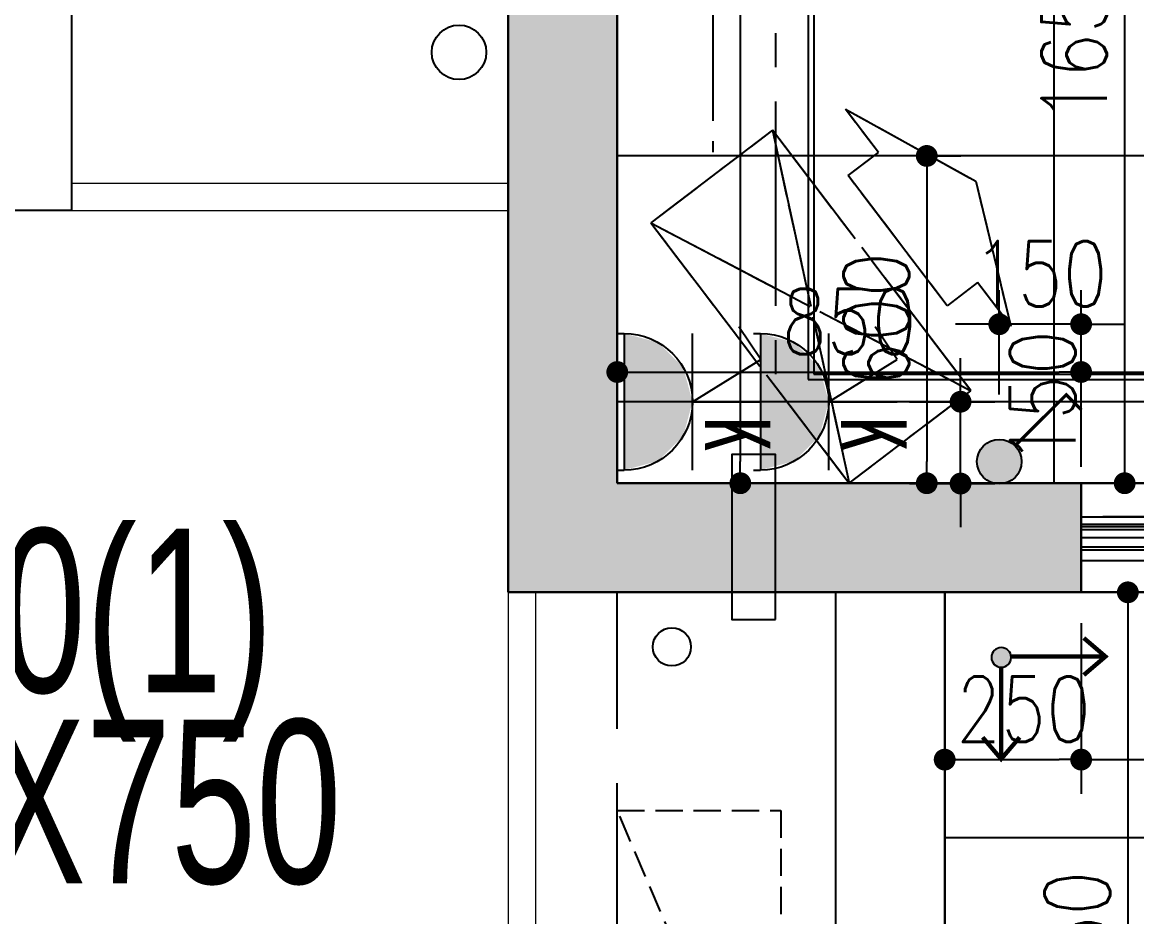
# Model space of a CAD drawing. Header units: inches. Extents: x -2597087 to 134135, y -662679 to 20000.
# Drawn here: x 5080 to 7122, y -17472 to -15832 of the extents above; entities that cross this region are included whole.
import ezdxf
from ezdxf.enums import TextEntityAlignment as Align

# ---------------------------------------------------------------- set-up
doc = ezdxf.new("R2010")
doc.units = ezdxf.units.IN
doc.header["$LTSCALE"] = 100
doc.header["$MEASUREMENT"] = 0
for name, pattern in [('$0$DASH', [0.35, 0.25, -0.1]), ('__DASH', [0.35, 0.25, -0.1]), ('CENTER', [50.8, 31.75, -6.35, 6.35, -6.35]), ('CENTER2', [1.125, 0.75, -0.125, 0.125, -0.125]), ('DASH', [0.35, 0.25, -0.1])]:
    doc.linetypes.add(name, pattern=pattern)
doc.layers.get('0').update_dxf_attribs({"linetype": 'CONTINUOUS'})
doc.layers.get('Defpoints').update_dxf_attribs({"linetype": 'CONTINUOUS'})
for name, color, linetype in [('-04给水图层', 142, 'CENTER'), ('00-墙填充', 8, 'CONTINUOUS'), ('00-墙实线', 6, 'CONTINUOUS'), ('00-梁编号', 2, 'CONTINUOUS'), ('00-梁虚线', 4, 'DASH'), ('_ARWALL-1', 7, 'CONTINUOUS'), ('Air Conditioner空调机', 147, 'CONTINUOUS'), ('DOOR', 4, 'CONTINUOUS'), ('EQUIP-动力', 3, 'CONTINUOUS'), ('EQUIP-照明', 3, 'CONTINUOUS'), ('floor', 8, 'CONTINUOUS'), ('PUB_HATCH', 8, 'CONTINUOUS'), ('RC', 1, 'CONTINUOUS'), ('VPIPE-凝结', 99, 'DASH'), ('VPIPE-压力雨', 201, 'DASH'), ('WALL', 7, 'CONTINUOUS'), ('wall-dim', 3, 'CONTINUOUS'), ('天地共', 1, 'CONTINUOUS'), ('天花开线', 4, 'CONTINUOUS'), ('家具', 1, 'DASH'), ('空调', 8, 'CONTINUOUS')]:
    doc.layers.add(name, color=color, linetype=linetype)
doc.layers.add('BALCONY', color=3, linetype='CONTINUOUS', lineweight=0)
doc.styles.add('_TCH_LABEL', font='COMPLEX', dxfattribs={"bigfont": 'GBCBIG'})
doc.styles.get("Standard").update_dxf_attribs({"font": 'txt.shx', "width": 0.8, "bigfont": 'GBCBIG.shx'})
doc.styles.add('宋体', font='', dxfattribs={"width": 0.8})
doc.styles.add('结构海文', font='haiwenrs2015.shx', dxfattribs={"width": 0.7, "bigfont": 'haiwenhz.shx'})
doc.styles.get('宋体').set_extended_font_data('SimSun')
doc.dimstyles.new('50', dxfattribs={"dimscale": 50, "dimtxt": 2.4, "dimasz": 0.8, "dimexe": 1.25, "dimexo": 0.6, "dimgap": 0.65, "dimtad": 1, "dimdec": 0, "dimdsep": 46, "dimtxsty": 'Standard', "dimblk1": 'DOT', "dimblk2": 'DOT', "dimsah": 1, "dimcen": 2.5, "dimclrd": 3, "dimclre": 3, "dimclrt": 3, "dimadec": 0, "dimazin": 0, "dimtfac": 1, "dimtdec": 0, "dimtix": 1, "dimtmove": 2, "dimatfit": 0, "dimldrblk": 'DOT', "dimfxl": 5, "dimfxlon": 1, "dimarcsym": 0})

# ---------------------------------------------------------------- blocks, each defined once
blk = doc.blocks.new('$DorLib2D$00000131')
at = {"color": 0, "linetype": 'Continuous'}
for p, q in [((-0.02399, 0), (0.5, 0)), ((0.5, 0), (0.5, -0.125)), ((0.5, -0.125), (-0.02399, -0.125))]:
    blk.add_line(p, q, dxfattribs=at)
blk = doc.blocks.new('A$C50EC2947')
at = {"linetype": 'DASH', "ltscale": 2}
blk.add_line((0.5, 300), (700, -1.2), dxfattribs=at)
blk.add_lwpolyline([(0, 0), (700, -1.2), (700.5, 298.8), (0.5, 300)], close=True, dxfattribs=at)
blk = doc.blocks.new('DFG44EWDSDFG')
at = {"layer": 'PUB_HATCH'}
blk.add_hatch(color=6, dxfattribs=at).paths.add_polyline_path([(7019.9, -16877.5), (7019.9, -16677.5), (6169.9, -16677.5), (6169.9, -14727.5), (5969.9, -14727.5), (5969.9, -16877.5)])
at = {"layer": '_ARWALL-1'}
for p, q in [((5969.9, -14727.5), (5969.9, -16877.5)), ((5969.9, -16877.5), (7019.9, -16877.5))]:
    blk.add_line(p, q, dxfattribs=at)
at = {"layer": 'Air Conditioner空调机'}
blk.add_lwpolyline([(6459.9, -16927.5), (6459.9, -16624.8), (6379.9, -16624.8), (6379.9, -16927.5)], close=True, dxfattribs=at)
at = {"layer": 'BALCONY', "color": 2}
for points in [[(5169.9, -16127.5), (5969.9, -16127.5)], [(5169.9, -16177.5), (5969.9, -16177.5)], [(5969.9, -16877.5), (5969.9, -18377.5), (6569.9, -18377.5)], [(6019.9, -16877.5), (6019.9, -18327.5), (6569.9, -18327.5)]]:
    blk.add_lwpolyline(points, dxfattribs=at)
at = {"layer": 'DOOR'}
blk.add_line((9669.9, -16877.5), (7019.9, -16877.5), dxfattribs=at)
at = {"layer": 'VPIPE-凝结', "linetype": 'Continuous'}
blk.add_circle((6269.9, -16977.5), 35, dxfattribs=at)
at = {"layer": 'VPIPE-压力雨', "linetype": 'Continuous'}
blk.add_circle((5879.9, -15887.5), 50, dxfattribs=at)
at = {"layer": 'WALL', "color": 7}
for p, q in [((6169.9, -16677.5), (6169.9, -14727.5)), ((7019.9, -16677.5), (6169.9, -16677.5)), ((7019.9, -16877.5), (7019.9, -16677.5))]:
    blk.add_line(p, q, dxfattribs=at)
at = {"layer": 'WALL'}
for p, q in [((6169.9, -15477.5), (6169.9, -16677.5)), ((5169.9, -15577.5), (5169.9, -16177.5)), ((5969.9, -15577.5), (5969.9, -16877.5)), ((5169.9, -16177.5), (4769.9, -16177.5)), ((6669.9, -16677.5), (6169.9, -16677.5)), ((7019.9, -16677.5), (6669.9, -16677.5)), ((7019.9, -16877.5), (7019.9, -16677.5)), ((6569.9, -16877.5), (5969.9, -16877.5)), ((6569.9, -16877.5), (6569.9, -18377.5)), ((6769.9, -16877.5), (7019.9, -16877.5)), ((6769.9, -16877.5), (6769.9, -18377.5))]:
    blk.add_line(p, q, dxfattribs=at)
at = {"layer": 'Air Conditioner空调机', "linetype": 'DASH', "ltscale": 0.5, "extrusion": (0, 0, -1), "zscale": -1, "rotation": 90.09672303512777}
blk.add_blockref('A$C50EC2947', (-6169.9, -17977.5), dxfattribs=at)
at = {"layer": 'DOOR', "xscale": 2650, "yscale": 200, "zscale": 2650, "rotation": 180}
blk.add_blockref('$DorLib2D$00000131', (8344.9, -16777.5), dxfattribs=at)
blk = doc.blocks.new('柜式空调')
at = {"layer": '空调', "linetype": 'DASH', "ltscale": 2}
for p, q in [((-300, 0), (300, -280)), ((-300, -280), (300, 0))]:
    blk.add_line(p, q, dxfattribs=at)
for points in [[(300, -280), (-300, -280), (-300, 0), (300, 0)], [(250, -410), (150, -410), (150, -340), (-150, -340), (-150, -410), (-250, -410), (0, -520)]]:
    blk.add_lwpolyline(points, close=True, dxfattribs=at)
blk = doc.blocks.new('VDFS12A2FAS')
at = {"linetype": 'ByBlock', "lineweight": -2}
h = blk.add_hatch(color=0, dxfattribs=at)
edge = h.paths.add_edge_path()
edge.add_arc((0, 0), 0.818, 0, 360)
at = {"color": 0, "linetype": 'ByBlock', "lineweight": -2}
for p, q in [((0.578, 0.578), (2.454, 2.454)), ((2.454, 2.454), (3.009, 1.899))]:
    blk.add_line(p, q, dxfattribs=at)
at = {"const_width": 0.118}
blk.add_lwpolyline([(0.578, 0.578), (2.454, 2.454), (3.009, 1.899)], dxfattribs=at)
at = {"color": 0, "linetype": 'ByBlock', "lineweight": -2}
blk.add_circle((0, 0), 0.818, dxfattribs=at)
blk = doc.blocks.new('_Dot')
at = {"color": 0, "linetype": 'ByBlock', "lineweight": -2}
blk.add_line((-0.5, 0), (-1, 0), dxfattribs=at)
at = {"color": 0, "linetype": 'ByBlock', "const_width": 0.5}
blk.add_lwpolyline([(-0.25, 0, 1), (0.25, 0, 1)], format="xyb", close=True, dxfattribs=at)
blk = doc.blocks.new('*D454')
at = {"layer": 'Defpoints', "color": 0, "transparency": 16777216}
for p in [(6869.9, -16386), (6869.9, -16545.1), (7019.9, -16586)]:
    blk.add_point(p, dxfattribs=at)
at = {"layer": 'EQUIP-照明', "color": 3, "lineweight": -2, "transparency": 16777216}
for p, q in [((6869.9, -16515.1), (6869.9, -16323.5)), ((7019.9, -16556), (7019.9, -16323.5)), ((6829.9, -16386), (6789.9, -16386)), ((7019.9, -16386), (6869.9, -16386)), ((7059.9, -16386), (7099.9, -16386))]:
    blk.add_line(p, q, dxfattribs=at)
at = {"layer": 'EQUIP-照明', "color": 3, "lineweight": -2, "transparency": 16777216, "xscale": 40, "yscale": 40, "zscale": 40}
blk.add_blockref('_Dot', (6869.9, -16386), dxfattribs=at)
at = {"layer": 'EQUIP-照明', "color": 3, "lineweight": -2, "transparency": 16777216, "xscale": 40, "yscale": 40, "zscale": 40, "rotation": 180}
blk.add_blockref('_Dot', (7019.9, -16386), dxfattribs=at)
at = {"layer": 'EQUIP-照明', "color": 3, "transparency": 16777216, "insert": (6944.9, -16293.5), "char_height": 120, "attachment_point": 5}
blk.add_mtext('150', dxfattribs=at)
blk = doc.blocks.new('DREGFDS34DFDFDFFDDFDF')
at = {"layer": 'EQUIP-动力', "color": 8, "linetype": '__DASH', "ltscale": 10}
for p, q in [((34473.4, -16030.5), (34614.2, -16677.5)), ((34250.7, -16200.1), (34836.9, -16507.8))]:
    blk.add_line(p, q, dxfattribs=at)
for points in [[(34910.1, -16389.3), (34849.5, -16309.7), (34793.8, -16352.1), (34612.1, -16113.5), (34667.7, -16071), (34607.2, -15991.5), (34846.1, -16123.7)], [(34836.9, -16507.8), (34473.4, -16030.5), (34250.7, -16200.1), (34614.2, -16677.5)]]:
    blk.add_lwpolyline(points, close=True, dxfattribs=at)
blk = doc.blocks.new('*D507')
at = {"layer": 'Defpoints', "color": 0, "transparency": 16777216}
for p in [(7099.7, -15027.5), (7163.4, -15027.5), (6960, -16677.5)]:
    blk.add_point(p, dxfattribs=at)
at = {"layer": 'EQUIP-动力', "color": 3, "lineweight": -2, "transparency": 16777216}
for p, q in [((7133.4, -15027.5), (7037.2, -15027.5)), ((7099.7, -16637.5), (7099.7, -15067.5)), ((6990, -16677.5), (7162.2, -16677.5))]:
    blk.add_line(p, q, dxfattribs=at)
at = {"layer": 'EQUIP-动力', "color": 3, "lineweight": -2, "transparency": 16777216, "xscale": 40, "yscale": 40, "zscale": 40}
for p, rotation in [((7099.7, -15027.5), 90), ((7099.7, -16677.5), 270)]:
    blk.add_blockref('_Dot', p, dxfattribs=dict(at, rotation=rotation))
at = {"layer": 'EQUIP-动力', "color": 3, "transparency": 16777216, "insert": (7007.2, -15852.5), "char_height": 120, "attachment_point": 5, "rotation": 90}
blk.add_mtext('1650', dxfattribs=at)
blk = doc.blocks.new('HJ1')
for p, q in [((-337.8, 478), (-337.8, 444.2)), ((-337.8, 444.2), (337.8, 444.2)), ((337.8, 478), (337.8, 444.2)), ((337.8, 106.4), (-337.8, 106.4)), ((0, 106.4), (-209.3, -232)), ((0, 106.4), (0, -231.4)), ((-209.3, -232), (-370.8, -122.7))]:
    blk.add_line(p, q)
blk.add_arc((0, 444.2), 337.8, 180, 0)
for points in [[(292.6, 275.3), (-292.6, 275.3), (337.8, 444.2), (-337.8, 444.2)], [(168.9, 151.7), (-168.9, 151.7), (292.6, 275.3), (-292.6, 275.3)], [(0, 106.4), (0, 106.4), (168.9, 151.7), (-168.9, 151.7)]]:
    blk.add_solid(points)
at = {"style": '_TCH_LABEL', "flags": 9}
blk.add_attdef('A', (0, -231.4), '', height=0.0135, dxfattribs=at)
blk = doc.blocks.new('*D510')
at = {"layer": 'Defpoints', "color": 0, "transparency": 16777216}
for p in [(6675.7, -16528.1), (6799, -16528.1), (6675.7, -16678.1)]:
    blk.add_point(p, dxfattribs=at)
at = {"layer": 'EQUIP-动力', "color": 3, "lineweight": -2, "transparency": 16777216}
for p, q in [((6799, -16488.1), (6799, -16448.1)), ((6705.7, -16528.1), (6861.5, -16528.1)), ((6799, -16678.1), (6799, -16528.1)), ((6705.7, -16678.1), (6861.5, -16678.1)), ((6799, -16718.1), (6799, -16758.1))]:
    blk.add_line(p, q, dxfattribs=at)
at = {"layer": 'EQUIP-动力', "color": 3, "lineweight": -2, "transparency": 16777216, "xscale": 40, "yscale": 40, "zscale": 40}
for p, rotation in [((6799, -16528.1), 270), ((6799, -16678.1), 90)]:
    blk.add_blockref('_Dot', p, dxfattribs=dict(at, rotation=rotation))
at = {"layer": 'EQUIP-动力', "color": 3, "transparency": 16777216, "insert": (6949.4, -16520.4), "char_height": 120, "attachment_point": 5, "rotation": 90}
blk.add_mtext('150', dxfattribs=at)
blk = doc.blocks.new('h54h5h56j56')
at = {"layer": '-04给水图层', "color": 8, "linetype": '$0$DASH', "ltscale": 5}
for p, q in [((30053.7, 8602.7), (29993.1, 8682.2)), ((29993.1, 8682.2), (30232.1, 8550)), ((29859.4, 8643.3), (29636.6, 8473.6)), ((30222.9, 8165.9), (29859.4, 8643.3)), ((29859.4, 8643.3), (30000.1, 7996.3)), ((29998, 8560.3), (30053.7, 8602.7)), ((30179.7, 8321.6), (29998, 8560.3)), ((30232.1, 8550), (30296, 8284.4)), ((29636.6, 8473.6), (30222.9, 8165.9)), ((29636.6, 8473.6), (30000.1, 7996.3)), ((30235.4, 8364), (30179.7, 8321.6)), ((30296, 8284.4), (30235.4, 8364)), ((30000.1, 7996.3), (30222.9, 8165.9))]:
    blk.add_line(p, q, dxfattribs=at)
blk = doc.blocks.new('pkgds')
blk.add_hatch(color=1).paths.add_polyline_path([(162250.7, -60662.2, 1), (162296, -60662.2, 1)])
at = {"color": 1, "const_width": 10}
for points in [[(162317.9, -60473.2), (162275.5, -60423.6), (162233.1, -60473.2)], [(162275.5, -60639.7), (162275.5, -60423.6)], [(162090.3, -60704.9), (162040.7, -60662.5), (162090.3, -60620.1)], [(162250.7, -60662.5), (162040.7, -60662.5)]]:
    blk.add_lwpolyline(points, dxfattribs=at)
at = {"color": 1}
blk.add_circle((162273.4, -60662.2), 22.6, dxfattribs=at)
blk = doc.blocks.new('*D608')
at = {"layer": 'Defpoints', "color": 0, "transparency": 16777216}
for p in [(6169.9, -13377.5), (6169.9, -16677.5), (6395.4, -16677.5)]:
    blk.add_point(p, dxfattribs=at)
at = {"layer": 'wall-dim', "color": 3, "lineweight": -2, "transparency": 16777216}
for p, q in [((6199.9, -13377.5), (6457.9, -13377.5)), ((6395.4, -13417.5), (6395.4, -16637.5)), ((6199.9, -16677.5), (6457.9, -16677.5))]:
    blk.add_line(p, q, dxfattribs=at)
at = {"layer": 'wall-dim', "color": 3, "lineweight": -2, "transparency": 16777216, "xscale": 40, "yscale": 40, "zscale": 40}
for p, rotation in [((6395.4, -13377.5), 90), ((6395.4, -16677.5), 270)]:
    blk.add_blockref('_Dot', p, dxfattribs=dict(at, rotation=rotation))
at = {"layer": 'wall-dim', "color": 3, "transparency": 16777216, "insert": (6302.9, -15027.5), "char_height": 120, "attachment_point": 5, "rotation": 90}
blk.add_mtext('3300', dxfattribs=at)
blk = doc.blocks.new('*D647')
at = {"layer": 'Defpoints', "color": 0, "transparency": 16777216}
for p in [(7019.9, -16473.6), (6169.9, -16677.5), (7019.9, -16677.5)]:
    blk.add_point(p, dxfattribs=at)
at = {"layer": 'wall-dim', "color": 3, "lineweight": -2, "transparency": 16777216}
for p, q in [((6169.9, -16647.5), (6169.9, -16411.1)), ((7019.9, -16647.5), (7019.9, -16411.1)), ((6209.9, -16473.6), (6979.9, -16473.6))]:
    blk.add_line(p, q, dxfattribs=at)
at = {"layer": 'wall-dim', "color": 3, "lineweight": -2, "transparency": 16777216, "xscale": 40, "yscale": 40, "zscale": 40, "rotation": 180}
blk.add_blockref('_Dot', (6169.9, -16473.6), dxfattribs=at)
at = {"layer": 'wall-dim', "color": 3, "lineweight": -2, "transparency": 16777216, "xscale": 40, "yscale": 40, "zscale": 40}
blk.add_blockref('_Dot', (7019.9, -16473.6), dxfattribs=at)
at = {"layer": 'wall-dim', "color": 3, "transparency": 16777216, "insert": (6594.9, -16381.1), "char_height": 120, "attachment_point": 5}
blk.add_mtext('850', dxfattribs=at)
blk = doc.blocks.new('*D648')
at = {"layer": 'Defpoints', "color": 0, "transparency": 16777216}
for p in [(9669.9, -16473.6), (7019.9, -16677.5), (9669.9, -16677.5)]:
    blk.add_point(p, dxfattribs=at)
at = {"layer": 'wall-dim', "color": 3, "lineweight": -2, "transparency": 16777216}
for p, q in [((7019.9, -16647.5), (7019.9, -16411.1)), ((9669.9, -16647.5), (9669.9, -16411.1)), ((7059.9, -16473.6), (9629.9, -16473.6))]:
    blk.add_line(p, q, dxfattribs=at)
at = {"layer": 'wall-dim', "color": 3, "lineweight": -2, "transparency": 16777216, "xscale": 40, "yscale": 40, "zscale": 40, "rotation": 180}
blk.add_blockref('_Dot', (7019.9, -16473.6), dxfattribs=at)
at = {"layer": 'wall-dim', "color": 3, "lineweight": -2, "transparency": 16777216, "xscale": 40, "yscale": 40, "zscale": 40}
blk.add_blockref('_Dot', (9669.9, -16473.6), dxfattribs=at)
at = {"layer": 'wall-dim', "color": 3, "transparency": 16777216, "insert": (8344.9, -16381.1), "char_height": 120, "attachment_point": 5}
blk.add_mtext('2650', dxfattribs=at)
blk = doc.blocks.new('*D651')
at = {"layer": 'Defpoints', "color": 0, "transparency": 16777216}
for p in [(6769.9, -16877.5), (7019.9, -16877.5), (7019.9, -17184.2)]:
    blk.add_point(p, dxfattribs=at)
at = {"layer": 'wall-dim', "color": 3, "lineweight": -2, "transparency": 16777216}
for p, q in [((6769.9, -16934.2), (6769.9, -17246.7)), ((7019.9, -16934.2), (7019.9, -17246.7)), ((6809.9, -17184.2), (6979.9, -17184.2))]:
    blk.add_line(p, q, dxfattribs=at)
at = {"layer": 'wall-dim', "color": 3, "lineweight": -2, "transparency": 16777216, "xscale": 40, "yscale": 40, "zscale": 40, "rotation": 180}
blk.add_blockref('_Dot', (6769.9, -17184.2), dxfattribs=at)
at = {"layer": 'wall-dim', "color": 3, "lineweight": -2, "transparency": 16777216, "xscale": 40, "yscale": 40, "zscale": 40}
blk.add_blockref('_Dot', (7019.9, -17184.2), dxfattribs=at)
at = {"layer": 'wall-dim', "color": 3, "transparency": 16777216, "insert": (6914.3, -17091.7), "char_height": 120, "attachment_point": 5}
blk.add_mtext('250', dxfattribs=at)
blk = doc.blocks.new('*D652')
at = {"layer": 'Defpoints', "color": 0, "transparency": 16777216}
for p in [(7019.9, -16877.5), (9669.9, -16877.5), (9669.9, -17184.2)]:
    blk.add_point(p, dxfattribs=at)
at = {"layer": 'wall-dim', "color": 3, "lineweight": -2, "transparency": 16777216}
for p, q in [((7019.9, -16934.2), (7019.9, -17246.7)), ((9669.9, -16934.2), (9669.9, -17246.7)), ((7059.9, -17184.2), (9629.9, -17184.2))]:
    blk.add_line(p, q, dxfattribs=at)
at = {"layer": 'wall-dim', "color": 3, "lineweight": -2, "transparency": 16777216, "xscale": 40, "yscale": 40, "zscale": 40, "rotation": 180}
blk.add_blockref('_Dot', (7019.9, -17184.2), dxfattribs=at)
at = {"layer": 'wall-dim', "color": 3, "lineweight": -2, "transparency": 16777216, "xscale": 40, "yscale": 40, "zscale": 40}
blk.add_blockref('_Dot', (9669.9, -17184.2), dxfattribs=at)
at = {"layer": 'wall-dim', "color": 3, "transparency": 16777216, "insert": (8344.9, -17091.7), "char_height": 120, "attachment_point": 5}
blk.add_mtext('2650', dxfattribs=at)
blk = doc.blocks.new('*D656')
at = {"layer": 'Defpoints', "color": 0, "transparency": 16777216}
for p in [(6769.9, -16877.5), (6769.9, -18227.5), (7105.5, -18227.5)]:
    blk.add_point(p, dxfattribs=at)
at = {"layer": 'wall-dim', "color": 3, "lineweight": -2, "transparency": 16777216}
for p, q in [((6855.5, -16877.5), (7168, -16877.5)), ((7105.5, -16917.5), (7105.5, -18187.5)), ((6855.5, -18227.5), (7168, -18227.5))]:
    blk.add_line(p, q, dxfattribs=at)
at = {"layer": 'wall-dim', "color": 3, "lineweight": -2, "transparency": 16777216, "xscale": 40, "yscale": 40, "zscale": 40}
for p, rotation in [((7105.5, -16877.5), 90), ((7105.5, -18227.5), 270)]:
    blk.add_blockref('_Dot', p, dxfattribs=dict(at, rotation=rotation))
at = {"layer": 'wall-dim', "color": 3, "transparency": 16777216, "insert": (7013, -17552.5), "char_height": 120, "attachment_point": 5, "rotation": 90}
blk.add_mtext('1350', dxfattribs=at)
blk = doc.blocks.new('GTDEHD')
at = {"layer": '00-墙填充', "color": 8}
for points in [[(102410.8, -23231.4), (102610.8, -23231.4), (102410.8, -25381.4), (102610.8, -25181.4)], [(103460.8, -25381.4), (103460.8, -25181.4), (102410.8, -25381.4), (102610.8, -25181.4)]]:
    blk.add_solid(points, dxfattribs=at)
at = {"layer": '00-墙实线', "color": 8}
for p, q in [((102410.8, -25381.4), (102410.8, -23231.4)), ((102610.8, -23231.4), (102610.8, -25181.4)), ((102610.8, -25181.4), (103460.8, -25181.4)), ((103460.8, -25181.4), (103460.8, -25381.4)), ((103460.8, -25381.4), (102410.8, -25381.4))]:
    blk.add_line(p, q, dxfattribs=at)
at = {"layer": '00-梁虚线', "color": 8, "ltscale": 10}
for p, q in [((103460.8, -25181.4), (106110.8, -25181.4)), ((102610.8, -26681.4), (102610.8, -25381.4))]:
    blk.add_line(p, q, dxfattribs=at)
at = {"layer": '00-梁编号', "color": 8, "style": '结构海文', "width": 0.7}
for s, p in [('KL10(1)', (100980.9, -25564.8)), ('200X750', (100980.9, -25914.8))]:
    blk.add_text(s, height=300, rotation=360, dxfattribs=at).set_placement(p)
blk = doc.blocks.new('*D1077')
at = {"layer": 'Defpoints', "color": 0, "transparency": 16777216}
for p in [(6703.5, -16077.5), (6703.5, -16677.5), (6737, -16677.5)]:
    blk.add_point(p, dxfattribs=at)
at = {"layer": 'floor', "color": 3, "lineweight": -2, "transparency": 16777216}
for p, q in [((6733.5, -16077.5), (6799.5, -16077.5)), ((6737, -16117.5), (6737, -16637.5)), ((6733.5, -16677.5), (6799.5, -16677.5))]:
    blk.add_line(p, q, dxfattribs=at)
at = {"layer": 'floor', "color": 3, "lineweight": -2, "transparency": 16777216, "xscale": 40, "yscale": 40, "zscale": 40}
for p, rotation in [((6737, -16077.5), 90), ((6737, -16677.5), 270)]:
    blk.add_blockref('_Dot', p, dxfattribs=dict(at, rotation=rotation))
at = {"layer": 'floor', "color": 3, "transparency": 16777216, "insert": (6644.5, -16377.5), "char_height": 120, "attachment_point": 5, "rotation": 90}
blk.add_mtext('600', dxfattribs=at)

msp = doc.modelspace()

# ---------------------------------------------------------------- hatches: boundary and pattern name
at = {"layer": 'floor'}
h = msp.add_hatch(dxfattribs=at)
h.set_pattern_fill('_USER', color=256, scale=800, double=1, pattern_type=0)
h.set_pattern_definition([(0, (11769.9, -12077.45), (0, 800), []), (90, (11769.9, -12077.45), (-800, 5e-14), [])])
h.paths.add_polyline_path([(6166.951, -9077.452), (9666.951, -9077.452), (9669.915, -12177.452), (11469.915, -12177.452), (11469.915, -12077.452), (12369.915, -12077.452), (12369.915, -12177.452), (12719.915, -12177.452), (12719.915, -12077.452), (13619.915, -12077.452), (13619.915, -12177.452), (13669.915, -12177.452), (13669.915, -13277.452), (13619.915, -13277.452), (13619.915, -13377.452), (12719.915, -13377.452), (12719.915, -13277.452), (10769.915, -13277.452), (10769.915, -13377.452), (9869.915, -13377.452), (9869.915, -13277.452), (9669.915, -13277.452), (9672.879, -16677.452), (6172.879, -16677.452), (6169.915, -13381.348), (4069.915, -13377.452), (4069.915, -11827.452), (6069.915, -11827.452), (6069.915, -12177.452), (6169.915, -12177.452), (6169.915, -11087.452), (6019.915, -11087.452), (6019.915, -11697.452), (4699.915, -11697.452), (4699.915, -11597.452), (4549.915, -11597.452), (4549.915, -11147.452), (4099.915, -11147.452), (4099.915, -9107.452), (6019.915, -9107.452), (6019.915, -9487.452), (6168.433, -9487.452)])
h.paths.add_polyline_path([(4219.915, -12327.452), (6169.915, -12327.452), (6169.915, -13227.452), (4219.915, -13227.452)], flags=16)
h = msp.add_hatch(dxfattribs=at)
h.set_pattern_fill('_USER', color=256, scale=600, double=1, pattern_type=0)
h.set_pattern_definition([(0, (7369.9, -17327.45), (0, 600), []), (90, (7369.9, -17327.45), (-600, 4e-14), [])])
h.paths.add_polyline_path([(6769.915, -16877.452), (12469.915, -16877.452), (12469.915, -18227.452), (6769.915, -18227.452)])

# ---------------------------------------------------------------- linework, layer by layer
at = {"layer": 'floor', "color": 1}
for p, q in [((7019.915, -16739.381), (9669.915, -16739.381)), ((7019.915, -16819.381), (9669.915, -16819.381))]:
    msp.add_line(p, q, dxfattribs=at)
at = {"layer": 'floor', "color": 8}
for p, q in [((7019.915, -16756.882), (9669.915, -16756.882)), ((7019.915, -16762.538), (9669.915, -16762.538)), ((7019.915, -16793.801), (9669.915, -16793.801)), ((7019.915, -16799.458), (9669.915, -16799.458))]:
    msp.add_line(p, q, dxfattribs=at)
msp.add_lwpolyline([(9179.915, -16739.381), (7059.915, -16739.381)], dxfattribs=at)
at = {"layer": 'floor'}
msp.add_lwpolyline([(6769.915, -16877.452), (12469.915, -16877.452), (12469.915, -18227.452), (6769.915, -18227.452)], close=True, dxfattribs=at)
at = {"layer": 'RC', "color": 6, "linetype": 'CENTER2', "ltscale": 5}
msp.add_line((6459.915, -9227.452), (6459.915, -16527.452), dxfattribs=at)
at = {"layer": 'RC', "color": 2}
msp.add_lwpolyline([(6519.915, -16487.452), (9649.915, -16487.452), (9649.915, -9267.452), (6519.915, -9267.452)], close=True, dxfattribs=at)
at = {"layer": 'RC'}
msp.add_lwpolyline([(6529.915, -16477.452), (9639.915, -16477.452), (9639.915, -9277.452), (6529.915, -9277.452)], close=True, dxfattribs=at)
at = {"layer": 'RC', "color": 2}
msp.add_lwpolyline([(6169.915, -16527.452), (9669.915, -16527.452)], dxfattribs=at)
at = {"layer": '天地共'}
msp.add_lwpolyline([(7019.915, -16877.452), (9669.915, -16877.452), (9669.915, -16677.452), (7019.915, -16677.452)], close=True, dxfattribs=at)
at = {"layer": '天花开线', "linetype": 'CENTER2', "ltscale": 3}
msp.add_line((6344.915, -14100.335), (6344.915, -16070.653), dxfattribs=at)

# ---------------------------------------------------------------- block references
at = {"layer": '-04给水图层'}
msp.add_blockref('h54h5h56j56', (-23405.213, -24673.725), dxfattribs=at)
msp.add_blockref('DFG44EWDSDFG', (0, 0))
at = {"layer": '00-梁虚线'}
msp.add_blockref('GTDEHD', (-96440.852, 8503.907), dxfattribs=at)
at = {"layer": 'EQUIP-动力', "color": 2}
msp.add_blockref('DREGFDS34DFDFDFFDDFDF', (-28019.272, 0), dxfattribs=at)
at = {"layer": 'EQUIP-动力', "color": 5}
ref = msp.add_blockref('HJ1', (6347.192, -16528.133), dxfattribs=dict(at, xscale=-0.3708590045571327, yscale=0.3708590045571327, zscale=0.3708590045571327, rotation=90))
ref.add_attrib('K', 'K', dxfattribs={"height": 120, "rotation": 270, "style": '宋体', "width": 0.796875}).set_placement((6294.389, -16586.843), align=Align.BOTTOM_CENTER)
ref = msp.add_blockref('HJ1', (6596.816, -16528.133), dxfattribs=dict(at, xscale=-0.3708590045571327, yscale=0.3708590045571327, zscale=0.3708590045571327, rotation=90))
ref.add_attrib('K', 'K', dxfattribs={"height": 120, "rotation": 270, "style": '宋体', "width": 0.796875}).set_placement((6544.014, -16586.843), align=Align.BOTTOM_CENTER)
at = {"layer": 'EQUIP-照明', "xscale": 50, "yscale": 50, "zscale": 50}
msp.add_blockref('VDFS12A2FAS', (6869.915, -16637.926), dxfattribs=at)
at = {"layer": 'floor', "color": 1, "xscale": -0.7999999998137355, "yscale": 0.7999999998137355, "zscale": 0.7999999998137355, "rotation": 270}
msp.add_blockref('pkgds', (55403.331, -146815.569), dxfattribs=at)
at = {"layer": '家具', "linetype": 'DASH', "xscale": -1, "rotation": 127.2898892292363}
msp.add_blockref('柜式空调', (6413.161, -16438.778), dxfattribs=at)

# ---------------------------------------------------------------- dimensions: what is measured, and where the dimension line sits
at = {"layer": 'EQUIP-动力'}
dim = msp.add_linear_dim(base=(7099.734, -15027.452), p1=(6960.009, -16677.452), p2=(7163.363, -15027.452), angle=90, dimstyle='50', dxfattribs=at)
dim.commit()
dim.dimension.update_dxf_attribs({"geometry": '*D507', "text_midpoint": (7007.234, -15852.452)})
dim = msp.add_linear_dim(base=(6799.028, -16528.118), p1=(6675.712, -16678.118), p2=(6675.712, -16528.118), angle=90, dimstyle='50', dxfattribs=at)
dim.commit()
dim.dimension.update_dxf_attribs({"geometry": '*D510', "text_midpoint": (6949.384, -16520.396), "dimtype": 160})
at = {"layer": 'EQUIP-照明', "color": 6}
dim = msp.add_linear_dim(base=(6869.915, -16386.017), p1=(7019.915, -16586.017), p2=(6869.915, -16545.119), angle=180, dimstyle='50', dxfattribs=at)
dim.commit()
dim.dimension.update_dxf_attribs({"geometry": '*D454', "text_midpoint": (6944.915, -16293.517)})
at = {"layer": 'floor'}
dim = msp.add_linear_dim(base=(6736.991, -16677.452), p1=(6703.538, -16077.452), p2=(6703.538, -16677.452), angle=90, dimstyle='50', override={"dimfxl": 250, "dimfxlon": 1}, dxfattribs=at)
dim.commit()
dim.dimension.update_dxf_attribs({"geometry": '*D1077', "text_midpoint": (6644.491, -16377.452)})
at = {"layer": 'wall-dim'}
for base, p1, p2, picture, middle in [((6395.447, -16677.452), (6169.915, -13377.452), (6169.915, -16677.452), '*D608', (6302.947, -15027.452)), ((7105.457, -18227.452), (6769.915, -16877.452), (6769.915, -18227.452), '*D656', (7012.957, -17552.452))]:
    dim = msp.add_linear_dim(base=base, p1=p1, p2=p2, angle=90, dimstyle='50', override={"dimarcsym": 2}, dxfattribs=at)
    dim.commit()
    dim.dimension.update_dxf_attribs({"geometry": picture, "text_midpoint": middle})
for base, p1, p2, picture, middle in [((7019.915, -16473.628), (6169.915, -16677.452), (7019.915, -16677.452), '*D647', (6594.915, -16381.128)), ((9669.915, -16473.628), (7019.915, -16677.452), (9669.915, -16677.452), '*D648', (8344.915, -16381.128)), ((9669.915, -17184.217), (7019.915, -16877.452), (9669.915, -16877.452), '*D652', (8344.915, -17091.717))]:
    dim = msp.add_linear_dim(base=base, p1=p1, p2=p2, dimstyle='50', override={"dimarcsym": 2}, dxfattribs=at)
    dim.commit()
    dim.dimension.update_dxf_attribs({"geometry": picture, "text_midpoint": middle})
dim = msp.add_linear_dim(base=(7019.915, -17184.217), p1=(6769.915, -16877.452), p2=(7019.915, -16877.452), dimstyle='50', override={"dimarcsym": 2}, dxfattribs=at)
dim.commit()
dim.dimension.update_dxf_attribs({"geometry": '*D651', "text_midpoint": (6914.304, -17091.717), "dimtype": 160})

doc.saveas('drawing.dxf')
